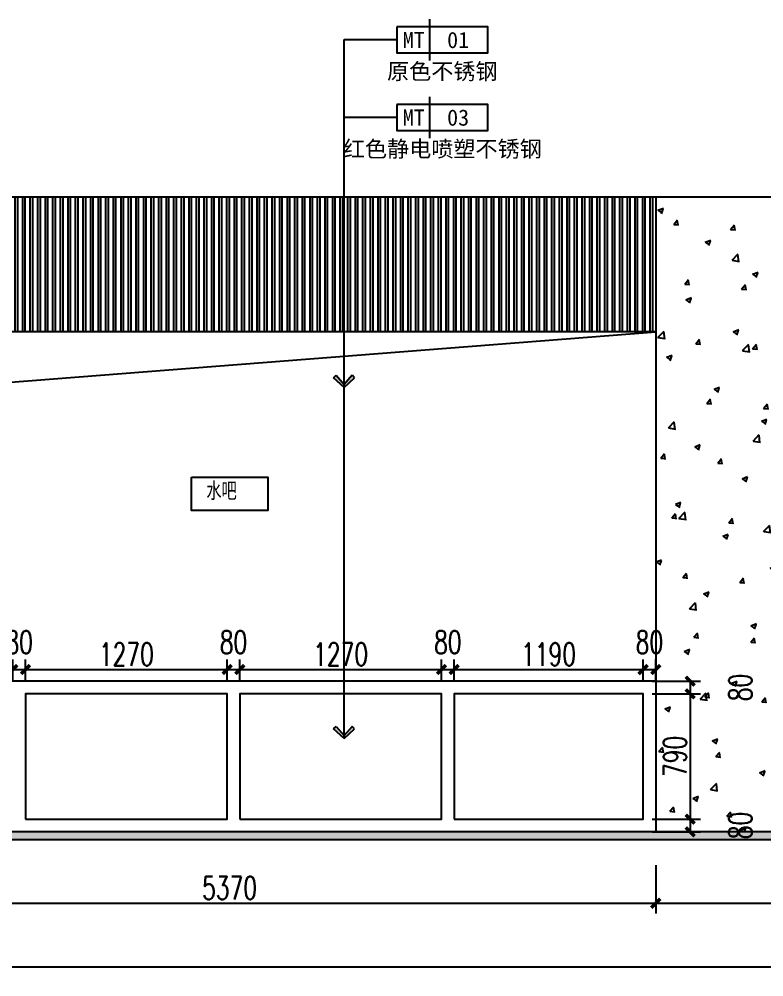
# Model space of a CAD drawing. Header units: millimetres. Extents: x 5625199 to 7433318, y -3316392 to -2552493.
# Drawn here: x 6042149 to 6046840, y -2677437 to -2671401 of the extents above; entities that cross this region are included whole.
import ezdxf
from ezdxf.enums import TextEntityAlignment as Align

# ---------------------------------------------------------------- set-up
doc = ezdxf.new("R2010")
doc.units = ezdxf.units.MM
doc.set_wipeout_variables(frame=1)
doc.header["$PDMODE"] = 35
doc.header["$PDSIZE"] = -10
doc.layers.add('155', color=155, linetype='Continuous')
doc.layers.add('DIM', color=7, linetype='Continuous')
doc.styles.add('03.YBC-宋体2.5', font='', dxfattribs={"width": 0.8, "height": 2.5})
doc.styles.add('宋体', font='', dxfattribs={"width": 0.7})
doc.styles.add('标注-尺寸', font='simplex.shx', dxfattribs={"width": 0.7})
doc.styles.get('03.YBC-宋体2.5').set_extended_font_data('SimSun')
doc.styles.get('宋体').set_extended_font_data('SimSun')
doc.dimstyles.new('90', dxfattribs={"dimscale": 0.9, "dimtxt": 150, "dimasz": 50, "dimexe": 120, "dimexo": 150, "dimgap": 30, "dimtad": 1, "dimdec": 0, "dimrnd": 5, "dimdsep": 46, "dimtxsty": '标注-尺寸', "dimblk": 'ARCHTICK', "dimcen": 0.2, "dimclrd": 8, "dimclre": 8, "dimclrt": 2, "dimadec": 0, "dimazin": 0, "dimtfac": 1, "dimtdec": 0, "dimtmove": 2, "dimatfit": 3, "dimldrblk": 'ccccc', "dimfxl": 300, "dimfxlon": 1, "dimtolj": 1, "dimtzin": 0, "dimarcsym": 0})
doc.dimstyles.new('副本 100', dxfattribs={"dimscale": 0.8, "dimtxt": 180, "dimasz": 70, "dimexe": 80, "dimexo": 100, "dimgap": 30, "dimtad": 1, "dimdec": 0, "dimrnd": 5, "dimdsep": 46, "dimtxsty": '标注-尺寸', "dimblk": 'ARCHTICK', "dimcen": 0.2, "dimdle": 5, "dimclrd": 8, "dimclre": 8, "dimclrt": 2, "dimadec": 0, "dimazin": 0, "dimtfac": 1, "dimtdec": 0, "dimtmove": 2, "dimatfit": 3, "dimldrblk": 'ccccc', "dimfxl": 300, "dimfxlon": 1, "dimtolj": 1, "dimtzin": 0, "dimarcsym": 0})

# ---------------------------------------------------------------- blocks, each defined once
blk = doc.blocks.new('_ArchTick')
at = {"color": 0, "linetype": 'ByBlock', "const_width": 0.4}
blk.add_lwpolyline([(-0.5, -0.5), (0.5, 0.5)], dxfattribs=at)
blk = doc.blocks.new('*D223')
at = {"layer": '155', "color": 8, "lineweight": -2, "ltscale": 500, "transparency": 16777216}
for p, q in [((6040790.5, -2676732.7), (6040790.5, -2677036.7)), ((6046159, -2676732.7), (6046159, -2677036.7)), ((6040786.5, -2676972.7), (6046163, -2676972.7))]:
    blk.add_line(p, q, dxfattribs=at)
at = {"layer": 'Defpoints', "color": 0, "transparency": 16777216}
for p in [(6040790.5, -2676522.7), (6046159, -2676522.7), (6046159, -2676972.7)]:
    blk.add_point(p, dxfattribs=at)
at = {"layer": '155', "color": 8, "linetype": 'ByBlock', "lineweight": -2, "transparency": 16777216, "xscale": 56, "yscale": 56, "zscale": 56, "rotation": 180}
blk.add_blockref('_ArchTick', (6040790.5, -2676972.7), dxfattribs=at)
at = {"layer": '155', "color": 8, "linetype": 'ByBlock', "lineweight": -2, "transparency": 16777216, "xscale": 56, "yscale": 56, "zscale": 56}
blk.add_blockref('_ArchTick', (6046159, -2676972.7), dxfattribs=at)
at = {"layer": '155', "color": 2, "ltscale": 500, "transparency": 16777216, "insert": (6043474.7, -2676876.7), "char_height": 144, "attachment_point": 5, "style": '标注-尺寸'}
blk.add_mtext('\\A1;5370', dxfattribs=at)
blk = doc.blocks.new('ccccc')
h = blk.add_hatch(color=44)
h.dxf.hatch_style = 1
h.paths.add_polyline_path([(-1.71, -1.12), (-1.35, -1.47), (0, 0), (-1.35, 1.47), (-1.71, 1.12), (-0.42, 0)])
at = {"color": 44}
for p, q in [((-1.35, 1.47), (-1.71, 1.12)), ((-1.71, 1.12), (-0.42, 0)), ((0, 0), (-1.35, 1.47)), ((-0.42, 0), (-5.07, 0)), ((-1.71, -1.12), (-0.42, 0)), ((0, 0), (-1.35, -1.47)), ((-1.35, -1.47), (-1.71, -1.12))]:
    blk.add_line(p, q, dxfattribs=at)
blk = doc.blocks.new('*D224')
at = {"layer": '155', "color": 8, "lineweight": -2, "ltscale": 500, "transparency": 16777216}
for p, q in [((6046159, -2676732.7), (6046159, -2677036.7)), ((6048279.1, -2676732.7), (6048279.1, -2677036.7)), ((6046155, -2676972.7), (6048283.1, -2676972.7))]:
    blk.add_line(p, q, dxfattribs=at)
at = {"layer": 'Defpoints', "color": 0, "transparency": 16777216}
for p in [(6046159, -2676522.7), (6048279.1, -2676522.7), (6048279.1, -2676972.7)]:
    blk.add_point(p, dxfattribs=at)
at = {"layer": '155', "color": 8, "linetype": 'ByBlock', "lineweight": -2, "transparency": 16777216, "xscale": 56, "yscale": 56, "zscale": 56, "rotation": 180}
blk.add_blockref('_ArchTick', (6046159, -2676972.7), dxfattribs=at)
at = {"layer": '155', "color": 8, "linetype": 'ByBlock', "lineweight": -2, "transparency": 16777216, "xscale": 56, "yscale": 56, "zscale": 56}
blk.add_blockref('_ArchTick', (6048279.1, -2676972.7), dxfattribs=at)
at = {"layer": '155', "color": 2, "ltscale": 500, "transparency": 16777216, "insert": (6047219, -2676876.7), "char_height": 144, "attachment_point": 5, "style": '标注-尺寸'}
blk.add_mtext('\\A1;2120', dxfattribs=at)
blk = doc.blocks.new('*D367')
at = {"layer": '155', "color": 8, "lineweight": -2, "ltscale": 500, "transparency": 16777216}
for p, q in [((6038139, -2677132.7), (6038139, -2677436.7)), ((6056059.2, -2677132.7), (6056059.2, -2677436.7)), ((6038135, -2677372.7), (6056063.2, -2677372.7))]:
    blk.add_line(p, q, dxfattribs=at)
at = {"layer": 'Defpoints', "color": 0, "transparency": 16777216}
for p in [(6056059.2, -2676522.7), (6038139, -2676572.7), (6056059.2, -2677372.7)]:
    blk.add_point(p, dxfattribs=at)
at = {"layer": '155', "color": 8, "linetype": 'ByBlock', "lineweight": -2, "transparency": 16777216, "xscale": 56, "yscale": 56, "zscale": 56, "rotation": 180}
blk.add_blockref('_ArchTick', (6038139, -2677372.7), dxfattribs=at)
at = {"layer": '155', "color": 8, "linetype": 'ByBlock', "lineweight": -2, "transparency": 16777216, "xscale": 56, "yscale": 56, "zscale": 56}
blk.add_blockref('_ArchTick', (6056059.2, -2677372.7), dxfattribs=at)
at = {"layer": '155', "color": 2, "ltscale": 500, "transparency": 16777216, "insert": (6047099.1, -2677276.7), "char_height": 144, "attachment_point": 5, "style": '标注-尺寸'}
blk.add_mtext('\\A1;17920', dxfattribs=at)
blk = doc.blocks.new('*U615')
at = {"color": 50}
blk.add_line((-9, 3.2), (-9, -3.2), dxfattribs=at)
at = {"color": 150}
blk.add_lwpolyline([(-14, 2), (-14, -2), (0, -2), (0, 2)], close=True, dxfattribs=at)
at = {"color": 50, "style": '03.YBC-宋体2.5', "flags": 8}
for tag, p in [('PT', (-11.41, -0.02)), ('01', (-4.56, -0.02)), ('材料名称', (-7, -4.85))]:
    blk.add_attdef(tag, text='', height=2.5, dxfattribs=at).set_placement(p, align=Align.MIDDLE_CENTER)
blk = doc.blocks.new('*D1107')
at = {"layer": '155', "color": 8, "lineweight": -2, "ltscale": 500, "transparency": 16777216}
for p, q in [((6042109, -2675572.7), (6042109, -2675435.8)), ((6042189, -2675572.7), (6042189, -2675435.8)), ((6042105, -2675499.8), (6042193, -2675499.8))]:
    blk.add_line(p, q, dxfattribs=at)
at = {"layer": 'Defpoints', "color": 0, "transparency": 16777216}
for p in [(6042189, -2675499.8), (6042109, -2675652.7), (6042189, -2675652.7)]:
    blk.add_point(p, dxfattribs=at)
at = {"layer": '155', "color": 8, "linetype": 'ByBlock', "lineweight": -2, "transparency": 16777216, "xscale": 56, "yscale": 56, "zscale": 56, "rotation": 180}
blk.add_blockref('_ArchTick', (6042109, -2675499.8), dxfattribs=at)
at = {"layer": '155', "color": 8, "linetype": 'ByBlock', "lineweight": -2, "transparency": 16777216, "xscale": 56, "yscale": 56, "zscale": 56}
blk.add_blockref('_ArchTick', (6042189, -2675499.8), dxfattribs=at)
at = {"layer": '155', "color": 2, "ltscale": 500, "transparency": 16777216, "insert": (6042149, -2675327.8), "char_height": 144, "attachment_point": 5, "style": '标注-尺寸'}
blk.add_mtext('\\A1;80', dxfattribs=at)
blk = doc.blocks.new('*D1108')
at = {"layer": '155', "color": 8, "lineweight": -2, "ltscale": 500, "transparency": 16777216}
for p, q in [((6042189, -2675572.7), (6042189, -2675435.8)), ((6043459, -2675572.7), (6043459, -2675435.8)), ((6042185, -2675499.8), (6043463, -2675499.8))]:
    blk.add_line(p, q, dxfattribs=at)
at = {"layer": 'Defpoints', "color": 0, "transparency": 16777216}
for p in [(6043459, -2675499.8), (6042189, -2675652.7), (6043459, -2675652.7)]:
    blk.add_point(p, dxfattribs=at)
at = {"layer": '155', "color": 8, "linetype": 'ByBlock', "lineweight": -2, "transparency": 16777216, "xscale": 56, "yscale": 56, "zscale": 56, "rotation": 180}
blk.add_blockref('_ArchTick', (6042189, -2675499.8), dxfattribs=at)
at = {"layer": '155', "color": 8, "linetype": 'ByBlock', "lineweight": -2, "transparency": 16777216, "xscale": 56, "yscale": 56, "zscale": 56}
blk.add_blockref('_ArchTick', (6043459, -2675499.8), dxfattribs=at)
at = {"layer": '155', "color": 2, "ltscale": 500, "transparency": 16777216, "insert": (6042824, -2675403.8), "char_height": 144, "attachment_point": 5, "style": '标注-尺寸'}
blk.add_mtext('\\A1;1270', dxfattribs=at)
blk = doc.blocks.new('*D1109')
at = {"layer": '155', "color": 8, "lineweight": -2, "ltscale": 500, "transparency": 16777216}
for p, q in [((6043459, -2675572.7), (6043459, -2675435.8)), ((6043539, -2675572.7), (6043539, -2675435.8)), ((6043455, -2675499.8), (6043543, -2675499.8))]:
    blk.add_line(p, q, dxfattribs=at)
at = {"layer": 'Defpoints', "color": 0, "transparency": 16777216}
for p in [(6043539, -2675499.8), (6043459, -2675652.7), (6043539, -2675652.7)]:
    blk.add_point(p, dxfattribs=at)
at = {"layer": '155', "color": 8, "linetype": 'ByBlock', "lineweight": -2, "transparency": 16777216, "xscale": 56, "yscale": 56, "zscale": 56, "rotation": 180}
blk.add_blockref('_ArchTick', (6043459, -2675499.8), dxfattribs=at)
at = {"layer": '155', "color": 8, "linetype": 'ByBlock', "lineweight": -2, "transparency": 16777216, "xscale": 56, "yscale": 56, "zscale": 56}
blk.add_blockref('_ArchTick', (6043539, -2675499.8), dxfattribs=at)
at = {"layer": '155', "color": 2, "ltscale": 500, "transparency": 16777216, "insert": (6043499, -2675327.8), "char_height": 144, "attachment_point": 5, "style": '标注-尺寸'}
blk.add_mtext('\\A1;80', dxfattribs=at)
blk = doc.blocks.new('*D1110')
at = {"layer": '155', "color": 8, "lineweight": -2, "ltscale": 500, "transparency": 16777216}
for p, q in [((6043539, -2675572.7), (6043539, -2675435.8)), ((6044809, -2675572.7), (6044809, -2675435.8)), ((6043535, -2675499.8), (6044813, -2675499.8))]:
    blk.add_line(p, q, dxfattribs=at)
at = {"layer": 'Defpoints', "color": 0, "transparency": 16777216}
for p in [(6044809, -2675499.8), (6043539, -2675652.7), (6044809, -2675652.7)]:
    blk.add_point(p, dxfattribs=at)
at = {"layer": '155', "color": 8, "linetype": 'ByBlock', "lineweight": -2, "transparency": 16777216, "xscale": 56, "yscale": 56, "zscale": 56, "rotation": 180}
blk.add_blockref('_ArchTick', (6043539, -2675499.8), dxfattribs=at)
at = {"layer": '155', "color": 8, "linetype": 'ByBlock', "lineweight": -2, "transparency": 16777216, "xscale": 56, "yscale": 56, "zscale": 56}
blk.add_blockref('_ArchTick', (6044809, -2675499.8), dxfattribs=at)
at = {"layer": '155', "color": 2, "ltscale": 500, "transparency": 16777216, "insert": (6044174, -2675403.8), "char_height": 144, "attachment_point": 5, "style": '标注-尺寸'}
blk.add_mtext('\\A1;1270', dxfattribs=at)
blk = doc.blocks.new('*D1111')
at = {"layer": '155', "color": 8, "lineweight": -2, "ltscale": 500, "transparency": 16777216}
for p, q in [((6044809, -2675572.7), (6044809, -2675435.8)), ((6044889, -2675572.7), (6044889, -2675435.8)), ((6044805, -2675499.8), (6044893, -2675499.8))]:
    blk.add_line(p, q, dxfattribs=at)
at = {"layer": 'Defpoints', "color": 0, "transparency": 16777216}
for p in [(6044889, -2675499.8), (6044809, -2675652.7), (6044889, -2675652.7)]:
    blk.add_point(p, dxfattribs=at)
at = {"layer": '155', "color": 8, "linetype": 'ByBlock', "lineweight": -2, "transparency": 16777216, "xscale": 56, "yscale": 56, "zscale": 56, "rotation": 180}
blk.add_blockref('_ArchTick', (6044809, -2675499.8), dxfattribs=at)
at = {"layer": '155', "color": 8, "linetype": 'ByBlock', "lineweight": -2, "transparency": 16777216, "xscale": 56, "yscale": 56, "zscale": 56}
blk.add_blockref('_ArchTick', (6044889, -2675499.8), dxfattribs=at)
at = {"layer": '155', "color": 2, "ltscale": 500, "transparency": 16777216, "insert": (6044849, -2675327.8), "char_height": 144, "attachment_point": 5, "style": '标注-尺寸'}
blk.add_mtext('\\A1;80', dxfattribs=at)
blk = doc.blocks.new('*D1112')
at = {"layer": '155', "color": 8, "lineweight": -2, "ltscale": 500, "transparency": 16777216}
for p, q in [((6044889, -2675572.7), (6044889, -2675435.8)), ((6046079, -2675572.7), (6046079, -2675435.8)), ((6044885, -2675499.8), (6046083, -2675499.8))]:
    blk.add_line(p, q, dxfattribs=at)
at = {"layer": 'Defpoints', "color": 0, "transparency": 16777216}
for p in [(6046079, -2675499.8), (6044889, -2675652.7), (6046079, -2675652.7)]:
    blk.add_point(p, dxfattribs=at)
at = {"layer": '155', "color": 8, "linetype": 'ByBlock', "lineweight": -2, "transparency": 16777216, "xscale": 56, "yscale": 56, "zscale": 56, "rotation": 180}
blk.add_blockref('_ArchTick', (6044889, -2675499.8), dxfattribs=at)
at = {"layer": '155', "color": 8, "linetype": 'ByBlock', "lineweight": -2, "transparency": 16777216, "xscale": 56, "yscale": 56, "zscale": 56}
blk.add_blockref('_ArchTick', (6046079, -2675499.8), dxfattribs=at)
at = {"layer": '155', "color": 2, "ltscale": 500, "transparency": 16777216, "insert": (6045484, -2675403.8), "char_height": 144, "attachment_point": 5, "style": '标注-尺寸'}
blk.add_mtext('\\A1;1190', dxfattribs=at)
blk = doc.blocks.new('*D1113')
at = {"layer": '155', "color": 8, "lineweight": -2, "ltscale": 500, "transparency": 16777216}
for p, q in [((6046079, -2675572.7), (6046079, -2675435.8)), ((6046159, -2675572.7), (6046159, -2675435.8)), ((6046075, -2675499.8), (6046163, -2675499.8))]:
    blk.add_line(p, q, dxfattribs=at)
at = {"layer": 'Defpoints', "color": 0, "transparency": 16777216}
for p in [(6046159, -2675499.8), (6046079, -2675652.7), (6046159, -2675652.7)]:
    blk.add_point(p, dxfattribs=at)
at = {"layer": '155', "color": 8, "linetype": 'ByBlock', "lineweight": -2, "transparency": 16777216, "xscale": 56, "yscale": 56, "zscale": 56, "rotation": 180}
blk.add_blockref('_ArchTick', (6046079, -2675499.8), dxfattribs=at)
at = {"layer": '155', "color": 8, "linetype": 'ByBlock', "lineweight": -2, "transparency": 16777216, "xscale": 56, "yscale": 56, "zscale": 56}
blk.add_blockref('_ArchTick', (6046159, -2675499.8), dxfattribs=at)
at = {"layer": '155', "color": 2, "ltscale": 500, "transparency": 16777216, "insert": (6046119, -2675327.8), "char_height": 144, "attachment_point": 5, "style": '标注-尺寸'}
blk.add_mtext('\\A1;80', dxfattribs=at)
blk = doc.blocks.new('*D1114')
at = {"layer": '155', "color": 8, "lineweight": -2, "ltscale": 500, "transparency": 16777216}
for p, q in [((6046136, -2675572.7), (6046440, -2675572.7)), ((6046376, -2675568.7), (6046376, -2675656.7)), ((6046136, -2675652.7), (6046440, -2675652.7))]:
    blk.add_line(p, q, dxfattribs=at)
at = {"layer": 'Defpoints', "color": 0, "transparency": 16777216}
for p in [(6045899.6, -2675572.7), (6045899.6, -2675652.7), (6046376, -2675652.7)]:
    blk.add_point(p, dxfattribs=at)
at = {"layer": '155', "color": 8, "linetype": 'ByBlock', "lineweight": -2, "transparency": 16777216, "xscale": 56, "yscale": 56, "zscale": 56}
for p, rotation in [((6046376, -2675572.7), 90), ((6046376, -2675652.7), 270)]:
    blk.add_blockref('_ArchTick', p, dxfattribs=dict(at, rotation=rotation))
at = {"layer": '155', "color": 2, "ltscale": 500, "transparency": 16777216, "insert": (6046692, -2675612.7), "char_height": 144, "attachment_point": 5, "rotation": 90, "style": '标注-尺寸'}
blk.add_mtext('\\A1;80', dxfattribs=at)
blk = doc.blocks.new('*D1115')
at = {"layer": '155', "color": 8, "lineweight": -2, "ltscale": 500, "transparency": 16777216}
for p, q in [((6046136, -2675652.7), (6046440, -2675652.7)), ((6046376, -2675648.7), (6046376, -2676446.7)), ((6046136, -2676442.7), (6046440, -2676442.7))]:
    blk.add_line(p, q, dxfattribs=at)
at = {"layer": 'Defpoints', "color": 0, "transparency": 16777216}
for p in [(6045899.6, -2675652.7), (6045979, -2676442.7), (6046376, -2676442.7)]:
    blk.add_point(p, dxfattribs=at)
at = {"layer": '155', "color": 8, "linetype": 'ByBlock', "lineweight": -2, "transparency": 16777216, "xscale": 56, "yscale": 56, "zscale": 56}
for p, rotation in [((6046376, -2675652.7), 90), ((6046376, -2676442.7), 270)]:
    blk.add_blockref('_ArchTick', p, dxfattribs=dict(at, rotation=rotation))
at = {"layer": '155', "color": 2, "ltscale": 500, "transparency": 16777216, "insert": (6046280, -2676047.7), "char_height": 144, "attachment_point": 5, "rotation": 90, "style": '标注-尺寸'}
blk.add_mtext('\\A1;790', dxfattribs=at)
blk = doc.blocks.new('*D1116')
at = {"layer": '155', "color": 8, "lineweight": -2, "ltscale": 500, "transparency": 16777216}
for p, q in [((6046136, -2676442.7), (6046440, -2676442.7)), ((6046376, -2676438.7), (6046376, -2676526.7)), ((6046136, -2676522.7), (6046440, -2676522.7))]:
    blk.add_line(p, q, dxfattribs=at)
at = {"layer": 'Defpoints', "color": 0, "transparency": 16777216}
for p in [(6045979, -2676442.7), (6045979, -2676522.7), (6046376, -2676522.7)]:
    blk.add_point(p, dxfattribs=at)
at = {"layer": '155', "color": 8, "linetype": 'ByBlock', "lineweight": -2, "transparency": 16777216, "xscale": 56, "yscale": 56, "zscale": 56}
for p, rotation in [((6046376, -2676442.7), 90), ((6046376, -2676522.7), 270)]:
    blk.add_blockref('_ArchTick', p, dxfattribs=dict(at, rotation=rotation))
at = {"layer": '155', "color": 2, "ltscale": 500, "transparency": 16777216, "insert": (6046692, -2676482.7), "char_height": 144, "attachment_point": 5, "rotation": 90, "style": '标注-尺寸'}
blk.add_mtext('\\A1;80', dxfattribs=at)

msp = doc.modelspace()

# ---------------------------------------------------------------- hatches: boundary and pattern name
at = {"layer": '155', "ltscale": 500}
h = msp.add_hatch(dxfattribs=at)
h.set_pattern_fill('ANSI32', color=250, scale=5, angle=45)
h.set_pattern_definition([(90, (273402.825, -417409.755), (-47.625, 3e-15), []), (90, (273418.7, -417393.88), (-47.625, 3e-15), [])])
h.paths.add_polyline_path([(6040319.01, -2673372.72), (6046158.96, -2673372.72), (6046158.96, -2672522.72), (6040319.01, -2672522.72)])
h.paths.add_polyline_path([(6038139.01, -2673372.72), (6039619.01, -2673372.72), (6039619.01, -2672522.72), (6038139.01, -2672522.72)])
h = msp.add_hatch(dxfattribs=at)
h.set_pattern_fill('砂石碎砖', color=250, scale=50)
h.set_pattern_definition([(50, (273402.82, -417409.76), (358.63009, -31.376067), [37.5, -412.5]), (355, (273402.82, -417409.76), (-69.375663, 376.096067), [30, -330]), (100.4514, (273432.7, -417412.37), (289.25469, 344.719771), [31.870095, -350.571055]), (46.1842, (273402.82, -417309.76), (533.62052, -82.759504), [56.25, -618.75]), (96.6356, (273447.3, -417316.65), (467.33135, 487.058935), [47.805144, -525.8565]), (351.1842, (273402.8, -417309.76), (467.330973, 487.0593), [45, -495]), (21, (273452.82, -417334.76), (298.453526, -201.309444), [37.5, -412.5]), (326, (273452.82, -417334.76), (121.657669, 362.57502), [30, -330]), (71.4514, (273477.7, -417351.53), (420.111314, 161.265248), [31.870095, -350.571055])])
h.paths.add_polyline_path([(6046158.96, -2676522.72), (6048279.07, -2676522.72), (6048279.07, -2672522.72), (6046158.96, -2672522.72)])
h = msp.add_hatch(color=250, dxfattribs=at)
h.dxf.hatch_style = 1
h.paths.add_polyline_path([(6038139.01, -2676572.72), (6056059.18, -2676572.72), (6056059.18, -2676522.72), (6038139.01, -2676522.72)])

# ---------------------------------------------------------------- linework, layer by layer
at = {"layer": '155', "color": 0, "ltscale": 500}
for p, q in [((6056199.18, -2672522.72), (6037999.01, -2672522.72)), ((6056059.18, -2676522.72), (6038139.01, -2676522.72)), ((6056199.18, -2676572.72), (6037999.01, -2676572.72))]:
    msp.add_line(p, q, dxfattribs=at)
at = {"layer": '155', "color": 5, "ltscale": 500}
msp.add_line((6046158.96, -2672522.72), (6046158.96, -2676522.72), dxfattribs=at)
at = {"layer": '155', "color": 30, "ltscale": 500}
msp.add_line((6046158.96, -2673372.72), (6040319.01, -2673372.72), dxfattribs=at)
at = {"layer": '155', "color": 4, "ltscale": 500}
msp.add_line((6046158.96, -2675572.72), (6040758.96, -2675572.72), dxfattribs=at)
at = {"layer": '155', "color": 250, "ltscale": 500}
msp.add_lwpolyline([(6040319.01, -2673827.39), (6046158.96, -2673372.72)], dxfattribs=at)
at = {"layer": '155', "color": 8, "ltscale": 500}
for points in [[(6042188.96, -2676442.72), (6043458.96, -2676442.72), (6043458.96, -2675652.72), (6042188.96, -2675652.72)], [(6043538.96, -2676442.72), (6044808.96, -2676442.72), (6044808.96, -2675652.72), (6043538.96, -2675652.72)], [(6044888.96, -2676442.72), (6046078.96, -2676442.72), (6046078.96, -2675652.72), (6044888.96, -2675652.72)]]:
    msp.add_lwpolyline(points, close=True, dxfattribs=at)

# ---------------------------------------------------------------- block references
ref = msp.add_blockref('*U615', (6045100.34, -2671531.93), dxfattribs=dict(xscale=40.82399999999999, yscale=40.82399999999999, zscale=40.82399999999999))
ref.add_attrib('材料名称', '原色不锈钢', dxfattribs={"color": 50, "height": 102.06, "style": '03.YBC-宋体2.5'}).set_placement((6044814.57, -2671730.13), align=Align.MIDDLE_CENTER)
ref.add_attrib('01', '01', dxfattribs={"color": 50, "height": 102.06, "style": '03.YBC-宋体2.5'}).set_placement((6044914.16, -2671532.62), align=Align.MIDDLE_CENTER)
ref.add_attrib('PT', 'MT', dxfattribs={"color": 50, "height": 102.06, "style": '03.YBC-宋体2.5'}).set_placement((6044634.46, -2671532.62), align=Align.MIDDLE_CENTER)
ref = msp.add_blockref('*U615', (6045100.34, -2672020.83), dxfattribs=dict(xscale=40.82399999999999, yscale=40.82399999999999, zscale=40.82399999999999))
ref.add_attrib('材料名称', '红色静电喷塑不锈钢', dxfattribs={"color": 50, "height": 102.06, "style": '03.YBC-宋体2.5'}).set_placement((6044814.57, -2672219.03), align=Align.MIDDLE_CENTER)
ref.add_attrib('01', '03', dxfattribs={"color": 50, "height": 102.06, "style": '03.YBC-宋体2.5'}).set_placement((6044914.16, -2672021.52), align=Align.MIDDLE_CENTER)
ref.add_attrib('PT', 'MT', dxfattribs={"color": 50, "height": 102.06, "style": '03.YBC-宋体2.5'}).set_placement((6044634.46, -2672021.52), align=Align.MIDDLE_CENTER)

# ---------------------------------------------------------------- dimensions: what is measured, and where the dimension line sits
at = {"layer": '155', "ltscale": 500}
for base, p1, p2, picture, middle in [((6042188.96, -2675499.79), (6042108.96, -2675652.72), (6042188.96, -2675652.72), '*D1107', (6042148.96, -2675327.79)), ((6043538.96, -2675499.79), (6043458.96, -2675652.72), (6043538.96, -2675652.72), '*D1109', (6043498.96, -2675327.79)), ((6044888.96, -2675499.79), (6044808.96, -2675652.72), (6044888.96, -2675652.72), '*D1111', (6044848.96, -2675327.79)), ((6046158.96, -2675499.79), (6046078.96, -2675652.72), (6046158.96, -2675652.72), '*D1113', (6046118.96, -2675327.79)), ((6043458.96, -2675499.79), (6042188.96, -2675652.72), (6043458.96, -2675652.72), '*D1108', (6042823.96, -2675403.79)), ((6044808.96, -2675499.79), (6043538.96, -2675652.72), (6044808.96, -2675652.72), '*D1110', (6044173.96, -2675403.79)), ((6046078.96, -2675499.79), (6044888.96, -2675652.72), (6046078.96, -2675652.72), '*D1112', (6045483.96, -2675403.79))]:
    dim = msp.add_linear_dim(base=base, p1=p1, p2=p2, dimstyle='副本 100', override={"dimtxsty": '标注-尺寸', "dimldrblk": 'ccccc'}, dxfattribs=at)
    dim.commit()
    dim.dimension.update_dxf_attribs({"geometry": picture, "text_midpoint": middle})
for base, p1, p2, picture, middle in [((6046375.96, -2675652.72), (6045899.64, -2675572.72), (6045899.64, -2675652.72), '*D1114', (6046691.96, -2675612.72)), ((6046375.96, -2676442.72), (6045899.64, -2675652.72), (6045978.96, -2676442.72), '*D1115', (6046279.96, -2676047.72)), ((6046375.96, -2676522.72), (6045978.96, -2676442.72), (6045978.96, -2676522.72), '*D1116', (6046691.96, -2676482.72))]:
    dim = msp.add_linear_dim(base=base, p1=p1, p2=p2, angle=90, dimstyle='副本 100', override={"dimtxsty": '标注-尺寸', "dimldrblk": 'ccccc'}, dxfattribs=at)
    dim.commit()
    dim.dimension.update_dxf_attribs({"geometry": picture, "text_midpoint": middle})
for base, p1, p2, picture, middle in [((6056059.18, -2677372.72), (6038139.01, -2676572.72), (6056059.18, -2676522.72), '*D367', (6047099.1, -2677276.72)), ((6046158.96, -2676972.72), (6040790.47, -2676522.72), (6046158.96, -2676522.72), '*D223', (6043474.72, -2676876.72)), ((6048279.07, -2676972.72), (6046158.96, -2676522.72), (6048279.07, -2676522.72), '*D224', (6047219.02, -2676876.72))]:
    dim = msp.add_linear_dim(base=base, p1=p1, p2=p2, dimstyle='副本 100', dxfattribs=at)
    dim.commit()
    dim.dimension.update_dxf_attribs({"geometry": picture, "text_midpoint": middle})

# ---------------------------------------------------------------- leaders
at = {"layer": 'DIM'}
for points in [[(6044195.36, -2673722.72), (6044195.36, -2671530.26), (6044522.58, -2671530.26)], [(6044195.36, -2675935.25), (6044195.36, -2672019.16), (6044522.58, -2672019.16)]]:
    msp.add_leader(points, dimstyle='90', dxfattribs=at)

# ---------------------------------------------------------------- wipeouts: each hides what was drawn before it
at = {"color": 4}
msp.add_wipeout([(6043235.3, -2674286.77), (6043715.3, -2674286.77), (6043715.3, -2674496.77), (6043235.3, -2674496.77)], dxfattribs=at)

# ---------------------------------------------------------------- next in the draw order: linework, layer by layer
at = {"color": 1}
msp.add_lwpolyline([(6043235.3, -2674286.77), (6043715.3, -2674286.77), (6043715.3, -2674496.77), (6043235.3, -2674496.77)], close=True, dxfattribs=at)

# ---------------------------------------------------------------- next in the draw order: texts
at = {"color": 3, "linetype": 'ByBlock', "ltscale": 10, "insert": (6043328.57, -2674321.41), "char_height": 100, "width": 20529.6213, "attachment_point": 1, "style": '宋体'}
msp.add_mtext('水吧', dxfattribs=at)

doc.saveas('drawing.dxf')
